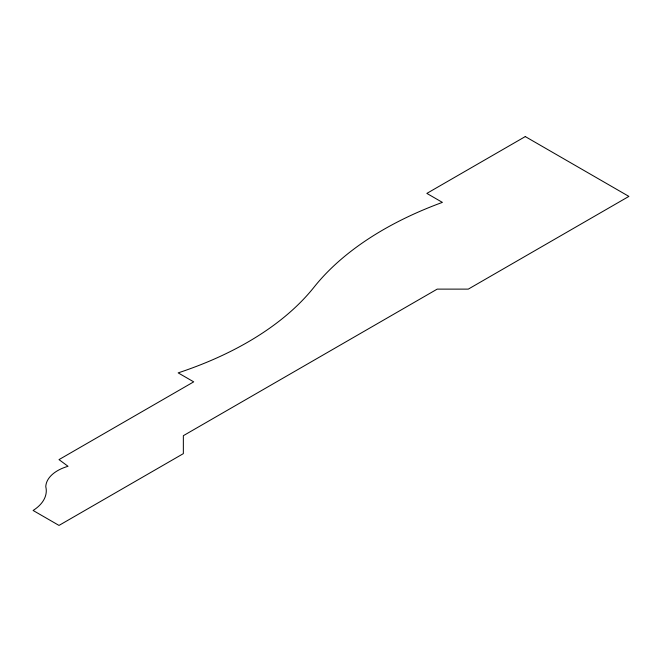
<?xml version="1.0" encoding="UTF-8"?>
<svg xmlns="http://www.w3.org/2000/svg" width="662" height="662" viewBox="0 0 662 662"><rect width="100%" height="100%" fill="white"/><g stroke="black" fill="none" stroke-linecap="round" stroke-linejoin="round"><path stroke-width="0.99" d="M525.28 136.579L426.849 193.403L442.39 202.382A344.149 198.691 0 0 0 314.061 287.142A329.899 190.466 0 0 1 178.161 372.88L193.709 381.85L59.001 459.618L68.029 466.288A40.63 23.46 0 0 0 45.777 486.727A50.544 29.178 0 0 1 33.1 510.468L59.001 525.421L183.349 453.636L183.349 435.687L437.21 289.12L468.291 289.12L628.9 196.399L525.28 136.579"/></g></svg>
